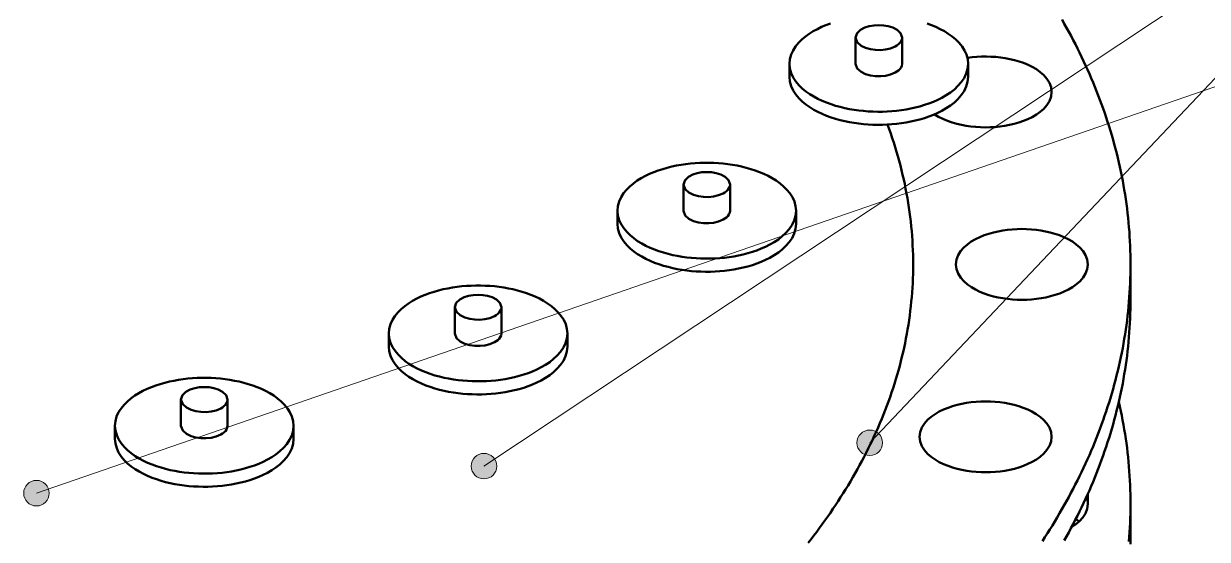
# Model space of a CAD drawing. Header units: millimetres. Extents: x 0 to 841, y 0 to 594.
# Drawn here: x 344.4 to 409.2, y 302 to 330.3 of the extents above; entities that cross this region are included whole.
import ezdxf

# ---------------------------------------------------------------- set-up
doc = ezdxf.new("R2010")
doc.units = ezdxf.units.MM
for name, color, linetype, lineweight in [('ACH', 7, 'CONTINUOUS', 13), ('COTA', 7, 'CONTINUOUS', 18), ('VIS', 7, 'CONTINUOUS', 50)]:
    doc.layers.add(name, color=color, linetype=linetype, lineweight=lineweight)

msp = doc.modelspace()

# ---------------------------------------------------------------- hatches: boundary and pattern name
at = {"layer": 'ACH'}
h = msp.add_hatch(color=7, dxfattribs=at)
h.dxf.hatch_style = 1
h.paths.add_polyline_path([(391.426, 307.335), (391.292, 307.747), (390.942, 308.001), (390.509, 308.001), (390.159, 307.747), (390.026, 307.335), (390.159, 306.924), (390.509, 306.67), (390.942, 306.67), (391.292, 306.924)])
h = msp.add_hatch(color=7, dxfattribs=at)
h.dxf.hatch_style = 1
h.paths.add_polyline_path([(370.309, 306.058), (370.175, 306.469), (369.825, 306.724), (369.393, 306.724), (369.043, 306.469), (368.909, 306.058), (369.043, 305.646), (369.393, 305.392), (369.825, 305.392), (370.175, 305.646)])
h = msp.add_hatch(color=7, dxfattribs=at)
h.dxf.hatch_style = 1
h.paths.add_polyline_path([(345.814, 304.576), (345.68, 304.988), (345.33, 305.242), (344.897, 305.242), (344.547, 304.988), (344.414, 304.576), (344.547, 304.165), (344.897, 303.91), (345.33, 303.91), (345.68, 304.165)])

# ---------------------------------------------------------------- linework, layer by layer
at = {"layer": 'COTA'}
for p, q in [((390.726, 307.335), (557.251, 483.344)), ((369.609, 306.058), (556.668, 430.287)), ((345.114, 304.576), (556.219, 377.445))]:
    msp.add_line(p, q, dxfattribs=at)
for centre in [(390.726, 307.335), (369.609, 306.058), (345.114, 304.576)]:
    msp.add_circle(centre, 0.7, dxfattribs=at)
at = {"layer": 'VIS'}
for points in [[(405, 317.106), (404.999, 317.362), (404.995, 317.618), (404.988, 317.874), (404.979, 318.13), (404.967, 318.386), (404.952, 318.642), (404.935, 318.897), (404.915, 319.152), (404.892, 319.407), (404.867, 319.662), (404.839, 319.916), (404.808, 320.171), (404.775, 320.425), (404.739, 320.678), (404.701, 320.931), (404.66, 321.184), (404.617, 321.436), (404.571, 321.688), (404.522, 321.939), (404.471, 322.19), (404.417, 322.441), (404.361, 322.69), (404.303, 322.94), (404.242, 323.188), (404.178, 323.436), (404.113, 323.684), (404.044, 323.931), (403.974, 324.177), (403.901, 324.422), (403.825, 324.667), (403.748, 324.911), (403.668, 325.154), (403.586, 325.396), (403.501, 325.638), (403.415, 325.879), (403.326, 326.119), (403.235, 326.358), (403.142, 326.597), (403.046, 326.834), (402.949, 327.071), (402.849, 327.307), (402.748, 327.542), (402.644, 327.776), (402.539, 328.009), (402.431, 328.242), (402.321, 328.473), (402.21, 328.703), (402.096, 328.933), (401.981, 329.162), (401.864, 329.389), (401.744, 329.616), (401.623, 329.841), (401.501, 330.066), (401.376, 330.29), (401.25, 330.512)], [(388.571, 330.297), (388.33, 330.208), (388.093, 330.109), (387.861, 329.998), (387.636, 329.876), (387.418, 329.74), (387.209, 329.591), (387.012, 329.426), (386.83, 329.245), (386.668, 329.046), (386.531, 328.829), (386.425, 328.596), (386.357, 328.348), (386.334, 328.093)], [(392.497, 329.527), (392.413, 329.771), (392.223, 329.951), (391.992, 330.073), (391.742, 330.152), (391.483, 330.197), (391.222, 330.212), (390.96, 330.197), (390.701, 330.152), (390.452, 330.073), (390.22, 329.951), (390.03, 329.771), (389.947, 329.527)], [(396.109, 328.093), (396.086, 328.348), (396.019, 328.596), (395.913, 328.829), (395.775, 329.046), (395.613, 329.245), (395.431, 329.426), (395.234, 329.591), (395.026, 329.74), (394.808, 329.876), (394.582, 329.998), (394.35, 330.109), (394.113, 330.208), (393.873, 330.297)], [(389.947, 329.527), (390.04, 329.27), (390.247, 329.086), (390.497, 328.964), (390.765, 328.888), (391.04, 328.85), (391.318, 328.845), (391.595, 328.873), (391.866, 328.937), (392.123, 329.043)], [(389.947, 329.527), (389.947, 328.093)], [(392.123, 329.043), (392.215, 329.098), (392.3, 329.162), (392.377, 329.237), (392.439, 329.324), (392.481, 329.422), (392.497, 329.527)], [(392.497, 329.527), (392.497, 328.093)], [(396.072, 328.415), (396.33, 328.449), (396.589, 328.473), (396.848, 328.487), (397.108, 328.49), (397.368, 328.483), (397.628, 328.467), (397.886, 328.44), (398.143, 328.402), (398.399, 328.354), (398.652, 328.294), (398.902, 328.222), (399.147, 328.137), (399.388, 328.038), (399.621, 327.923), (399.845, 327.791), (400.057, 327.64), (400.251, 327.468), (400.421, 327.272), (400.558, 327.051), (400.649, 326.808), (400.681, 326.551)], [(400.681, 326.551), (400.649, 326.808), (400.558, 327.051), (400.421, 327.272), (400.251, 327.468), (400.057, 327.64), (399.845, 327.791), (399.621, 327.923), (399.388, 328.038), (399.147, 328.137), (398.902, 328.222), (398.652, 328.294), (398.399, 328.354), (398.143, 328.402), (397.886, 328.44), (397.628, 328.467), (397.368, 328.483), (397.108, 328.49), (396.848, 328.487), (396.589, 328.473), (396.33, 328.449), (396.072, 328.415)], [(386.334, 328.093), (386.358, 327.835), (386.427, 327.585), (386.535, 327.349), (386.675, 327.13), (386.84, 326.93), (387.025, 326.748), (387.225, 326.582), (387.437, 326.432), (387.658, 326.297), (387.887, 326.174), (388.122, 326.064), (388.362, 325.965), (388.606, 325.876), (388.854, 325.797), (389.104, 325.728), (389.357, 325.667), (389.611, 325.615), (389.867, 325.572), (390.124, 325.536), (390.382, 325.508), (390.641, 325.487), (390.901, 325.475), (391.16, 325.469), (391.42, 325.471), (391.68, 325.48), (391.939, 325.497), (392.197, 325.522), (392.455, 325.554), (392.711, 325.594), (392.967, 325.642), (393.22, 325.698), (393.472, 325.763), (393.72, 325.838), (393.966, 325.922), (394.208, 326.016), (394.446, 326.121), (394.678, 326.237)], [(386.334, 328.093), (386.334, 327.376)], [(389.947, 328.093), (390.04, 327.836), (390.247, 327.652), (390.497, 327.53), (390.765, 327.454), (391.04, 327.415), (391.318, 327.41), (391.595, 327.438), (391.866, 327.502), (392.123, 327.609)], [(392.123, 327.609), (392.215, 327.664), (392.3, 327.728), (392.377, 327.803), (392.439, 327.89), (392.481, 327.987), (392.497, 328.093)], [(394.678, 326.237), (394.914, 326.374), (395.142, 326.526), (395.357, 326.694), (395.556, 326.881), (395.736, 327.087), (395.888, 327.313), (396.007, 327.559), (396.083, 327.821), (396.109, 328.093)], [(396.109, 328.093), (396.109, 327.376)], [(386.334, 327.376), (386.358, 327.118), (386.427, 326.867), (386.535, 326.632), (386.675, 326.413), (386.84, 326.213), (387.025, 326.031), (387.225, 325.865), (387.437, 325.715), (387.658, 325.58), (387.887, 325.457), (388.122, 325.347), (388.362, 325.248), (388.606, 325.159), (388.854, 325.08), (389.104, 325.011), (389.357, 324.95), (389.611, 324.898), (389.867, 324.855), (390.124, 324.819), (390.382, 324.791), (390.641, 324.77), (390.901, 324.757), (391.16, 324.752), (391.42, 324.754), (391.68, 324.763), (391.939, 324.78), (392.197, 324.805), (392.455, 324.837), (392.711, 324.877), (392.967, 324.925), (393.22, 324.981), (393.472, 325.046), (393.72, 325.121), (393.966, 325.205), (394.208, 325.299), (394.446, 325.404), (394.678, 325.52)], [(394.678, 325.52), (394.914, 325.657), (395.142, 325.809), (395.357, 325.977), (395.556, 326.164), (395.736, 326.37), (395.888, 326.596), (396.007, 326.842), (396.083, 327.104), (396.109, 327.376)], [(400.681, 326.551), (400.649, 326.293), (400.558, 326.05), (400.422, 325.83), (400.252, 325.634), (400.058, 325.462), (399.846, 325.311), (399.622, 325.179)], [(399.622, 325.179), (399.846, 325.311), (400.058, 325.462), (400.252, 325.634), (400.422, 325.83), (400.558, 326.05), (400.649, 326.293), (400.681, 326.551)], [(399.622, 325.179), (399.385, 325.062), (399.139, 324.962), (398.889, 324.875), (398.634, 324.803), (398.375, 324.742), (398.115, 324.694), (397.852, 324.657), (397.588, 324.631), (397.324, 324.616), (397.058, 324.611), (396.793, 324.617), (396.529, 324.633), (396.265, 324.66), (396.002, 324.697), (395.742, 324.746), (395.484, 324.807), (395.229, 324.881), (394.979, 324.968), (394.734, 325.07), (394.497, 325.188), (394.269, 325.324)], [(394.269, 325.324), (394.497, 325.188), (394.734, 325.07), (394.979, 324.968), (395.229, 324.881), (395.484, 324.807), (395.742, 324.746), (396.002, 324.697), (396.265, 324.66), (396.529, 324.633), (396.793, 324.617), (397.058, 324.611), (397.324, 324.616), (397.588, 324.631), (397.852, 324.657), (398.115, 324.694), (398.375, 324.742), (398.634, 324.803), (398.889, 324.875), (399.139, 324.962), (399.385, 325.062), (399.622, 325.179)], [(393.1, 317.106), (393.098, 317.367), (393.094, 317.628), (393.085, 317.889), (393.074, 318.15), (393.06, 318.41), (393.042, 318.67), (393.021, 318.93), (392.997, 319.19), (392.97, 319.45), (392.939, 319.709), (392.906, 319.967), (392.869, 320.226), (392.829, 320.484), (392.786, 320.741), (392.74, 320.998), (392.691, 321.254), (392.639, 321.51), (392.583, 321.765), (392.525, 322.019), (392.464, 322.272), (392.4, 322.525), (392.333, 322.778), (392.263, 323.029), (392.19, 323.279), (392.115, 323.529), (392.036, 323.778), (391.955, 324.026), (391.871, 324.273), (391.784, 324.519), (391.695, 324.764)], [(393.1, 317.106), (393.098, 317.367), (393.094, 317.628), (393.085, 317.889), (393.074, 318.15), (393.06, 318.41), (393.042, 318.67), (393.021, 318.93), (392.997, 319.19), (392.97, 319.45), (392.939, 319.709), (392.906, 319.967), (392.869, 320.226), (392.829, 320.484), (392.786, 320.741), (392.74, 320.998), (392.691, 321.254), (392.639, 321.51), (392.583, 321.765), (392.525, 322.019), (392.464, 322.272), (392.4, 322.525), (392.333, 322.778), (392.263, 323.029), (392.19, 323.279), (392.115, 323.529), (392.036, 323.778), (391.955, 324.026), (391.871, 324.273), (391.784, 324.519), (391.695, 324.764)], [(386.691, 320.046), (386.668, 320.301), (386.601, 320.549), (386.495, 320.782), (386.357, 320.999), (386.195, 321.198), (386.013, 321.379), (385.817, 321.544), (385.608, 321.693), (385.39, 321.829), (385.164, 321.951), (384.932, 322.062), (384.696, 322.161), (384.455, 322.25), (384.211, 322.33), (383.964, 322.4), (383.714, 322.461), (383.463, 322.514), (383.21, 322.559), (382.956, 322.596), (382.701, 322.625), (382.445, 322.647), (382.189, 322.662), (381.932, 322.669), (381.675, 322.669), (381.419, 322.662), (381.162, 322.647), (380.907, 322.625), (380.651, 322.596), (380.397, 322.559), (380.145, 322.514), (379.893, 322.461), (379.644, 322.4), (379.397, 322.33), (379.153, 322.25), (378.912, 322.161), (378.675, 322.062), (378.443, 321.951), (378.218, 321.829), (378, 321.693), (377.791, 321.544), (377.594, 321.379), (377.412, 321.198), (377.25, 320.999), (377.113, 320.782), (377.007, 320.549), (376.939, 320.301), (376.916, 320.046)], [(383.079, 321.48), (382.995, 321.724), (382.805, 321.904), (382.574, 322.026), (382.324, 322.105), (382.066, 322.15), (381.804, 322.164), (381.542, 322.15), (381.284, 322.105), (381.034, 322.026), (380.802, 321.904), (380.613, 321.724), (380.529, 321.48)], [(380.529, 321.48), (380.622, 321.223), (380.829, 321.039), (381.079, 320.917), (381.347, 320.841), (381.622, 320.802), (381.901, 320.797), (382.178, 320.825), (382.448, 320.889), (382.705, 320.996)], [(380.529, 321.48), (380.529, 320.046)], [(382.705, 320.996), (382.797, 321.051), (382.883, 321.115), (382.959, 321.19), (383.021, 321.277), (383.064, 321.374), (383.079, 321.48)], [(383.079, 321.48), (383.079, 320.046)], [(376.916, 320.046), (376.94, 319.787), (377.009, 319.537), (377.117, 319.302), (377.257, 319.083), (377.422, 318.883), (377.607, 318.701), (377.807, 318.535), (378.019, 318.385), (378.241, 318.25), (378.47, 318.127), (378.705, 318.017), (378.945, 317.918), (379.189, 317.829), (379.436, 317.75), (379.686, 317.681), (379.939, 317.62), (380.193, 317.568), (380.449, 317.524), (380.706, 317.489), (380.965, 317.461), (381.224, 317.44), (381.483, 317.427), (381.743, 317.422), (382.002, 317.424), (382.262, 317.433), (382.521, 317.45), (382.779, 317.474), (383.037, 317.507), (383.294, 317.547), (383.549, 317.595), (383.802, 317.651), (384.054, 317.716), (384.303, 317.791), (384.548, 317.874), (384.79, 317.969), (385.028, 318.074), (385.26, 318.19)], [(376.916, 320.046), (376.916, 319.329)], [(380.529, 320.046), (380.622, 319.789), (380.829, 319.604), (381.079, 319.483), (381.347, 319.407), (381.622, 319.368), (381.901, 319.363), (382.178, 319.391), (382.448, 319.455), (382.705, 319.562)], [(382.705, 319.562), (382.797, 319.617), (382.883, 319.681), (382.959, 319.756), (383.021, 319.842), (383.064, 319.94), (383.079, 320.046)], [(385.26, 318.19), (385.497, 318.327), (385.724, 318.478), (385.939, 318.647), (386.138, 318.833), (386.318, 319.04), (386.471, 319.266), (386.589, 319.512), (386.665, 319.774), (386.691, 320.046)], [(386.691, 320.046), (386.691, 319.329)], [(376.916, 319.329), (376.94, 319.07), (377.009, 318.82), (377.117, 318.584), (377.257, 318.366), (377.422, 318.166), (377.607, 317.984), (377.807, 317.818), (378.019, 317.668), (378.241, 317.533), (378.47, 317.41), (378.705, 317.3), (378.945, 317.2), (379.189, 317.112), (379.436, 317.033), (379.686, 316.964), (379.939, 316.903), (380.193, 316.851), (380.449, 316.807), (380.706, 316.772), (380.965, 316.744), (381.224, 316.723), (381.483, 316.71), (381.743, 316.705), (382.002, 316.707), (382.262, 316.716), (382.521, 316.733), (382.779, 316.757), (383.037, 316.789), (383.294, 316.829), (383.549, 316.878), (383.802, 316.934), (384.054, 316.999), (384.303, 317.073), (384.548, 317.157), (384.79, 317.251), (385.028, 317.356), (385.26, 317.473)], [(385.26, 317.473), (385.497, 317.61), (385.724, 317.761), (385.939, 317.93), (386.138, 318.116), (386.318, 318.323), (386.471, 318.549), (386.589, 318.795), (386.665, 319.057), (386.691, 319.329)], [(395.438, 317.106), (395.47, 317.366), (395.562, 317.611), (395.701, 317.833), (395.874, 318.03), (396.071, 318.203), (396.285, 318.355), (396.512, 318.487), (396.748, 318.601), (396.991, 318.7), (397.239, 318.785), (397.491, 318.856), (397.747, 318.915), (398.005, 318.963), (398.265, 319), (398.526, 319.025), (398.788, 319.041), (399.05, 319.046), (399.312, 319.041), (399.574, 319.025), (399.835, 319), (400.095, 318.963), (400.353, 318.915), (400.609, 318.856), (400.861, 318.785), (401.109, 318.7), (401.352, 318.601), (401.588, 318.487), (401.815, 318.355), (402.029, 318.203), (402.226, 318.03), (402.399, 317.833), (402.538, 317.611), (402.63, 317.366), (402.663, 317.106)], [(402.663, 317.106), (402.63, 317.366), (402.538, 317.611), (402.399, 317.833), (402.226, 318.03), (402.029, 318.203), (401.815, 318.355), (401.588, 318.487), (401.352, 318.601), (401.109, 318.7), (400.861, 318.785), (400.609, 318.856), (400.353, 318.915), (400.095, 318.963), (399.835, 319), (399.574, 319.025), (399.312, 319.041), (399.05, 319.046), (398.788, 319.041), (398.526, 319.025), (398.265, 319), (398.005, 318.963), (397.747, 318.915), (397.491, 318.856), (397.239, 318.785), (396.991, 318.7), (396.748, 318.601), (396.512, 318.487), (396.285, 318.355), (396.071, 318.203), (395.874, 318.03), (395.701, 317.833), (395.562, 317.611), (395.47, 317.366), (395.438, 317.106)], [(387.356, 301.857), (387.513, 302.058), (387.669, 302.261), (387.823, 302.465), (387.975, 302.67), (388.126, 302.876), (388.275, 303.084), (388.422, 303.292), (388.568, 303.502), (388.712, 303.713), (388.854, 303.925), (388.995, 304.139), (389.133, 304.354), (389.27, 304.569), (389.405, 304.786), (389.538, 305.004), (389.669, 305.224), (389.798, 305.444), (389.925, 305.666), (390.05, 305.889), (390.173, 306.112), (390.294, 306.337), (390.413, 306.564), (390.53, 306.791), (390.644, 307.019), (390.757, 307.249), (390.867, 307.479), (390.974, 307.711), (391.08, 307.944), (391.183, 308.177), (391.284, 308.412), (391.382, 308.648), (391.478, 308.885), (391.572, 309.123), (391.662, 309.361), (391.751, 309.601), (391.837, 309.842), (391.92, 310.083), (392.001, 310.326), (392.079, 310.569), (392.154, 310.813), (392.227, 311.058), (392.297, 311.304), (392.364, 311.55), (392.428, 311.797), (392.49, 312.045), (392.548, 312.294), (392.604, 312.543), (392.657, 312.793), (392.707, 313.044), (392.754, 313.295), (392.799, 313.547), (392.84, 313.799), (392.878, 314.051), (392.913, 314.304), (392.946, 314.558), (392.975, 314.812), (393.001, 315.066), (393.024, 315.32), (393.044, 315.575), (393.061, 315.83), (393.075, 316.085), (393.086, 316.34), (393.094, 316.596), (393.098, 316.851), (393.1, 317.106)], [(387.356, 301.857), (387.513, 302.058), (387.669, 302.261), (387.823, 302.465), (387.975, 302.67), (388.126, 302.876), (388.275, 303.084), (388.422, 303.292), (388.568, 303.502), (388.712, 303.713), (388.854, 303.925), (388.995, 304.139), (389.133, 304.354), (389.27, 304.569), (389.405, 304.786), (389.538, 305.004), (389.669, 305.224), (389.798, 305.444), (389.925, 305.666), (390.05, 305.889), (390.173, 306.112), (390.294, 306.337), (390.413, 306.564), (390.53, 306.791), (390.644, 307.019), (390.757, 307.249), (390.867, 307.479), (390.974, 307.711), (391.08, 307.944), (391.183, 308.177), (391.284, 308.412), (391.382, 308.648), (391.478, 308.885), (391.572, 309.123), (391.662, 309.361), (391.751, 309.601), (391.837, 309.842), (391.92, 310.083), (392.001, 310.326), (392.079, 310.569), (392.154, 310.813), (392.227, 311.058), (392.297, 311.304), (392.364, 311.55), (392.428, 311.797), (392.49, 312.045), (392.548, 312.294), (392.604, 312.543), (392.657, 312.793), (392.707, 313.044), (392.754, 313.295), (392.799, 313.547), (392.84, 313.799), (392.878, 314.051), (392.913, 314.304), (392.946, 314.558), (392.975, 314.812), (393.001, 315.066), (393.024, 315.32), (393.044, 315.575), (393.061, 315.83), (393.075, 316.085), (393.086, 316.34), (393.094, 316.596), (393.098, 316.851), (393.1, 317.106)], [(393.1, 317.106), (393.1, 317.106)], [(401.604, 315.735), (401.368, 315.619), (401.125, 315.519), (400.877, 315.433), (400.624, 315.361), (400.368, 315.301), (400.109, 315.252), (399.849, 315.215), (399.587, 315.188), (399.325, 315.173), (399.062, 315.167), (398.799, 315.172), (398.536, 315.187), (398.274, 315.212), (398.014, 315.248), (397.755, 315.296), (397.499, 315.355), (397.246, 315.426), (396.996, 315.511), (396.753, 315.61), (396.516, 315.724), (396.289, 315.856), (396.074, 316.007), (395.876, 316.181), (395.702, 316.378), (395.563, 316.6), (395.47, 316.846), (395.438, 317.106)], [(395.438, 317.106), (395.47, 316.846), (395.563, 316.6), (395.702, 316.378), (395.876, 316.181), (396.074, 316.007), (396.289, 315.856), (396.516, 315.724), (396.753, 315.61), (396.996, 315.511), (397.246, 315.426), (397.499, 315.355), (397.755, 315.296), (398.014, 315.248), (398.274, 315.212), (398.536, 315.187), (398.799, 315.172), (399.062, 315.167), (399.325, 315.173), (399.587, 315.188), (399.849, 315.215), (400.109, 315.252), (400.368, 315.301), (400.624, 315.361), (400.877, 315.433), (401.125, 315.519), (401.368, 315.619), (401.604, 315.735)], [(395.438, 317.106), (395.438, 317.106)], [(400.174, 301.948), (400.313, 302.162), (400.452, 302.378), (400.588, 302.595), (400.723, 302.812), (400.856, 303.031), (400.988, 303.251), (401.118, 303.472), (401.246, 303.694), (401.372, 303.916), (401.497, 304.14), (401.62, 304.365), (401.741, 304.591), (401.86, 304.817), (401.978, 305.045), (402.093, 305.274), (402.207, 305.503), (402.318, 305.734), (402.428, 305.965), (402.536, 306.198), (402.642, 306.431), (402.745, 306.665), (402.847, 306.9), (402.947, 307.136), (403.044, 307.373), (403.14, 307.611), (403.233, 307.849), (403.324, 308.089), (403.413, 308.329), (403.5, 308.57), (403.584, 308.812), (403.667, 309.055), (403.746, 309.298), (403.824, 309.542), (403.9, 309.787), (403.973, 310.032), (404.043, 310.279), (404.112, 310.525), (404.177, 310.773), (404.241, 311.021), (404.302, 311.27), (404.361, 311.519), (404.417, 311.769), (404.47, 312.02), (404.521, 312.271), (404.57, 312.522), (404.616, 312.774), (404.66, 313.027), (404.701, 313.28), (404.739, 313.533), (404.775, 313.786), (404.808, 314.04), (404.839, 314.295), (404.866, 314.549), (404.892, 314.804), (404.914, 315.06), (404.934, 315.315), (404.952, 315.57), (404.967, 315.826), (404.979, 316.082), (404.988, 316.338), (404.995, 316.594), (404.999, 316.85), (405, 317.106)], [(402.663, 317.106), (402.631, 316.849), (402.54, 316.606), (402.404, 316.386), (402.234, 316.19), (402.039, 316.018), (401.828, 315.867), (401.604, 315.735)], [(401.604, 315.735), (401.828, 315.867), (402.039, 316.018), (402.234, 316.19), (402.404, 316.386), (402.54, 316.606), (402.631, 316.849), (402.663, 317.106)], [(402.663, 317.106), (402.663, 317.106)], [(405, 317.106), (405, 315.17)], [(374.174, 313.325), (374.151, 313.581), (374.084, 313.828), (373.978, 314.062), (373.84, 314.279), (373.678, 314.477), (373.496, 314.659), (373.3, 314.824), (373.091, 314.973), (372.873, 315.108), (372.647, 315.231), (372.415, 315.342), (372.179, 315.441), (371.938, 315.53), (371.694, 315.609), (371.447, 315.679), (371.197, 315.741), (370.946, 315.794), (370.693, 315.839), (370.439, 315.876), (370.184, 315.905), (369.928, 315.927), (369.672, 315.941), (369.415, 315.949), (369.158, 315.949), (368.902, 315.941), (368.645, 315.927), (368.39, 315.905), (368.135, 315.876), (367.88, 315.839), (367.628, 315.794), (367.376, 315.741), (367.127, 315.679), (366.88, 315.609), (366.636, 315.53), (366.395, 315.441), (366.158, 315.342), (365.927, 315.231), (365.701, 315.108), (365.483, 314.973), (365.274, 314.824), (365.077, 314.659), (364.896, 314.477), (364.733, 314.279), (364.596, 314.062), (364.49, 313.828), (364.423, 313.581), (364.399, 313.325)], [(370.562, 314.76), (370.478, 315.004), (370.288, 315.183), (370.057, 315.305), (369.807, 315.385), (369.549, 315.43), (369.287, 315.444), (369.025, 315.43), (368.767, 315.385), (368.517, 315.305), (368.285, 315.183), (368.096, 315.004), (368.012, 314.76)], [(401.372, 301.98), (401.497, 302.204), (401.62, 302.429), (401.741, 302.654), (401.86, 302.881), (401.978, 303.109), (402.093, 303.338), (402.207, 303.567), (402.318, 303.798), (402.428, 304.029), (402.536, 304.262), (402.642, 304.495), (402.745, 304.729), (402.847, 304.964), (402.947, 305.2), (403.044, 305.437), (403.14, 305.675), (403.233, 305.913), (403.324, 306.153), (403.413, 306.393), (403.5, 306.634), (403.584, 306.876), (403.667, 307.118), (403.746, 307.362), (403.824, 307.606), (403.9, 307.851), (403.973, 308.096), (404.043, 308.342), (404.112, 308.589), (404.177, 308.837), (404.241, 309.085), (404.302, 309.334), (404.361, 309.583), (404.417, 309.833), (404.47, 310.084), (404.521, 310.335), (404.57, 310.586), (404.616, 310.838), (404.66, 311.091), (404.701, 311.343), (404.739, 311.597), (404.775, 311.85), (404.808, 312.104), (404.839, 312.359), (404.866, 312.613), (404.892, 312.868), (404.914, 313.123), (404.934, 313.379), (404.952, 313.634), (404.967, 313.89), (404.979, 314.146), (404.988, 314.402), (404.995, 314.658), (404.999, 314.914), (405, 315.17)], [(368.012, 314.76), (368.105, 314.503), (368.312, 314.318), (368.562, 314.196), (368.83, 314.121), (369.105, 314.082), (369.384, 314.077), (369.661, 314.105), (369.932, 314.169), (370.188, 314.276)], [(368.012, 314.76), (368.012, 313.325)], [(370.188, 314.276), (370.28, 314.331), (370.366, 314.395), (370.442, 314.47), (370.504, 314.556), (370.547, 314.654), (370.562, 314.76)], [(370.562, 314.76), (370.562, 313.325)], [(364.399, 313.325), (364.423, 313.067), (364.492, 312.817), (364.6, 312.581), (364.74, 312.363), (364.905, 312.163), (365.09, 311.98), (365.29, 311.815), (365.502, 311.665), (365.724, 311.529), (365.953, 311.407), (366.188, 311.296), (366.428, 311.197), (366.672, 311.109), (366.919, 311.03), (367.169, 310.96), (367.422, 310.9), (367.676, 310.848), (367.932, 310.804), (368.19, 310.768), (368.448, 310.74), (368.707, 310.72), (368.966, 310.707), (369.226, 310.702), (369.485, 310.704), (369.745, 310.713), (370.004, 310.73), (370.262, 310.754), (370.52, 310.786), (370.777, 310.826), (371.032, 310.874), (371.285, 310.931), (371.537, 310.996), (371.786, 311.07), (372.031, 311.154), (372.273, 311.248), (372.511, 311.353), (372.743, 311.47)], [(364.399, 313.325), (364.399, 312.608)], [(368.012, 313.325), (368.105, 313.068), (368.312, 312.884), (368.562, 312.762), (368.83, 312.686), (369.105, 312.648), (369.384, 312.643), (369.661, 312.671), (369.932, 312.735), (370.188, 312.841)], [(370.188, 312.841), (370.28, 312.896), (370.366, 312.961), (370.442, 313.035), (370.504, 313.122), (370.547, 313.22), (370.562, 313.325)], [(372.743, 311.47), (372.98, 311.606), (373.207, 311.758), (373.422, 311.927), (373.622, 312.113), (373.801, 312.319), (373.954, 312.546), (374.072, 312.792), (374.148, 313.054), (374.174, 313.325)], [(374.174, 313.325), (374.174, 312.608)], [(364.399, 312.608), (364.423, 312.35), (364.492, 312.1), (364.6, 311.864), (364.74, 311.646), (364.905, 311.446), (365.09, 311.263), (365.29, 311.098), (365.502, 310.948), (365.724, 310.812), (365.953, 310.69), (366.188, 310.579), (366.428, 310.48), (366.672, 310.392), (366.919, 310.313), (367.169, 310.243), (367.422, 310.183), (367.676, 310.131), (367.932, 310.087), (368.19, 310.051), (368.448, 310.023), (368.707, 310.003), (368.966, 309.99), (369.226, 309.985), (369.485, 309.986), (369.745, 309.996), (370.004, 310.013), (370.262, 310.037), (370.52, 310.069), (370.777, 310.109), (371.032, 310.157), (371.285, 310.214), (371.537, 310.279), (371.786, 310.353), (372.031, 310.437), (372.273, 310.531), (372.511, 310.636), (372.743, 310.753)], [(372.743, 310.753), (372.98, 310.889), (373.207, 311.041), (373.422, 311.21), (373.622, 311.396), (373.801, 311.602), (373.954, 311.829), (374.072, 312.075), (374.148, 312.337), (374.174, 312.608)], [(359.186, 308.269), (359.163, 308.524), (359.095, 308.772), (358.99, 309.006), (358.852, 309.222), (358.69, 309.421), (358.508, 309.602), (358.311, 309.767), (358.103, 309.917), (357.884, 310.052), (357.659, 310.175), (357.427, 310.285), (357.19, 310.385), (356.95, 310.474), (356.705, 310.553), (356.458, 310.623), (356.209, 310.684), (355.958, 310.737), (355.705, 310.782), (355.451, 310.819), (355.196, 310.849), (354.94, 310.87), (354.684, 310.885), (354.427, 310.892), (354.17, 310.892), (353.913, 310.885), (353.657, 310.87), (353.401, 310.849), (353.146, 310.819), (352.892, 310.782), (352.639, 310.737), (352.388, 310.684), (352.139, 310.623), (351.892, 310.553), (351.647, 310.474), (351.407, 310.385), (351.17, 310.285), (350.938, 310.175), (350.713, 310.052), (350.494, 309.917), (350.286, 309.767), (350.089, 309.602), (349.907, 309.421), (349.745, 309.222), (349.607, 309.006), (349.502, 308.772), (349.434, 308.524), (349.411, 308.269)], [(355.574, 309.703), (355.49, 309.947), (355.3, 310.127), (355.068, 310.249), (354.819, 310.328), (354.56, 310.373), (354.299, 310.388), (354.037, 310.373), (353.778, 310.328), (353.529, 310.249), (353.297, 310.127), (353.107, 309.947), (353.024, 309.703)], [(353.024, 309.703), (353.117, 309.446), (353.324, 309.262), (353.574, 309.14), (353.841, 309.064), (354.117, 309.026), (354.395, 309.021), (354.672, 309.049), (354.943, 309.113), (355.2, 309.219)], [(353.024, 309.703), (353.024, 308.269)], [(355.2, 309.219), (355.292, 309.274), (355.377, 309.338), (355.453, 309.413), (355.516, 309.5), (355.558, 309.598), (355.574, 309.703)], [(355.574, 309.703), (355.574, 308.269)], [(393.456, 307.662), (393.488, 307.922), (393.58, 308.167), (393.719, 308.389), (393.892, 308.586), (394.089, 308.759), (394.303, 308.911), (394.53, 309.042), (394.766, 309.157), (395.009, 309.256), (395.257, 309.341), (395.509, 309.412), (395.765, 309.471), (396.023, 309.519), (396.283, 309.555), (396.544, 309.581), (396.806, 309.597), (397.068, 309.602), (397.33, 309.597), (397.592, 309.581), (397.853, 309.555), (398.113, 309.519), (398.371, 309.471), (398.627, 309.412), (398.879, 309.341), (399.127, 309.256), (399.37, 309.157), (399.606, 309.042), (399.833, 308.911), (400.047, 308.759), (400.244, 308.586), (400.417, 308.389), (400.556, 308.167), (400.648, 307.922), (400.681, 307.662)], [(400.681, 307.662), (400.648, 307.922), (400.556, 308.167), (400.417, 308.389), (400.244, 308.586), (400.047, 308.759), (399.833, 308.911), (399.606, 309.042), (399.37, 309.157), (399.127, 309.256), (398.879, 309.341), (398.627, 309.412), (398.371, 309.471), (398.113, 309.519), (397.853, 309.555), (397.592, 309.581), (397.33, 309.597), (397.068, 309.602), (396.806, 309.597), (396.544, 309.581), (396.283, 309.555), (396.023, 309.519), (395.765, 309.471), (395.509, 309.412), (395.257, 309.341), (395.009, 309.256), (394.766, 309.157), (394.53, 309.042), (394.303, 308.911), (394.089, 308.759), (393.892, 308.586), (393.719, 308.389), (393.58, 308.167), (393.488, 307.922), (393.456, 307.662)], [(405, 303.983), (404.999, 304.24), (404.995, 304.496), (404.988, 304.753), (404.979, 305.009), (404.966, 305.265), (404.952, 305.521), (404.934, 305.777), (404.914, 306.033), (404.892, 306.288), (404.866, 306.543), (404.838, 306.798), (404.808, 307.053), (404.774, 307.307), (404.738, 307.561), (404.7, 307.815), (404.659, 308.068), (404.615, 308.321), (404.569, 308.573), (404.52, 308.825), (404.469, 309.076), (404.415, 309.327), (404.359, 309.577)], [(349.411, 308.269), (349.435, 308.011), (349.504, 307.761), (349.612, 307.525), (349.752, 307.306), (349.917, 307.106), (350.102, 306.924), (350.302, 306.759), (350.514, 306.609), (350.735, 306.473), (350.964, 306.35), (351.199, 306.24), (351.439, 306.141), (351.683, 306.052), (351.931, 305.973), (352.181, 305.904), (352.434, 305.844), (352.688, 305.792), (352.944, 305.748), (353.201, 305.712), (353.459, 305.684), (353.718, 305.664), (353.978, 305.651), (354.237, 305.645), (354.497, 305.647), (354.756, 305.657), (355.016, 305.673), (355.274, 305.698), (355.532, 305.73), (355.788, 305.77), (356.044, 305.818), (356.297, 305.874), (356.548, 305.94), (356.797, 306.014), (357.043, 306.098), (357.285, 306.192), (357.523, 306.297), (357.754, 306.414)], [(349.411, 308.269), (349.411, 307.552)], [(353.024, 308.269), (353.117, 308.012), (353.324, 307.828), (353.574, 307.706), (353.841, 307.63), (354.117, 307.592), (354.395, 307.587), (354.672, 307.615), (354.943, 307.679), (355.2, 307.785)], [(355.2, 307.785), (355.292, 307.84), (355.377, 307.904), (355.453, 307.979), (355.516, 308.066), (355.558, 308.164), (355.574, 308.269)], [(357.754, 306.414), (357.991, 306.55), (358.218, 306.702), (358.434, 306.87), (358.633, 307.057), (358.812, 307.263), (358.965, 307.489), (359.084, 307.735), (359.16, 307.997), (359.186, 308.269)], [(359.186, 308.269), (359.186, 307.552)], [(349.411, 307.552), (349.435, 307.294), (349.504, 307.044), (349.612, 306.808), (349.752, 306.589), (349.917, 306.389), (350.102, 306.207), (350.302, 306.041), (350.514, 305.892), (350.735, 305.756), (350.964, 305.633), (351.199, 305.523), (351.439, 305.424), (351.683, 305.335), (351.931, 305.256), (352.181, 305.187), (352.434, 305.126), (352.688, 305.074), (352.944, 305.031), (353.201, 304.995), (353.459, 304.967), (353.718, 304.946), (353.978, 304.934), (354.237, 304.928), (354.497, 304.93), (354.756, 304.939), (355.016, 304.956), (355.274, 304.981), (355.532, 305.013), (355.788, 305.053), (356.044, 305.101), (356.297, 305.157), (356.548, 305.223), (356.797, 305.297), (357.043, 305.381), (357.285, 305.475), (357.523, 305.58), (357.754, 305.696)], [(357.754, 305.696), (357.991, 305.833), (358.218, 305.985), (358.434, 306.153), (358.633, 306.34), (358.812, 306.546), (358.965, 306.772), (359.084, 307.018), (359.16, 307.28), (359.186, 307.552)], [(399.622, 306.291), (399.386, 306.175), (399.143, 306.075), (398.895, 305.989), (398.642, 305.916), (398.386, 305.856), (398.127, 305.808), (397.867, 305.771), (397.605, 305.744), (397.343, 305.728), (397.08, 305.723), (396.817, 305.727), (396.554, 305.743), (396.292, 305.768), (396.032, 305.804), (395.773, 305.852), (395.517, 305.911), (395.264, 305.982), (395.015, 306.067), (394.771, 306.165), (394.534, 306.28), (394.307, 306.412), (394.092, 306.563), (393.894, 306.736), (393.72, 306.934), (393.581, 307.156), (393.488, 307.402), (393.456, 307.662)], [(393.456, 307.662), (393.488, 307.402), (393.581, 307.156), (393.72, 306.934), (393.894, 306.736), (394.092, 306.563), (394.307, 306.412), (394.534, 306.28), (394.771, 306.165), (395.015, 306.067), (395.264, 305.982), (395.517, 305.911), (395.773, 305.852), (396.032, 305.804), (396.292, 305.768), (396.554, 305.743), (396.817, 305.727), (397.08, 305.723), (397.343, 305.728), (397.605, 305.744), (397.867, 305.771), (398.127, 305.808), (398.386, 305.856), (398.642, 305.916), (398.895, 305.989), (399.143, 306.075), (399.386, 306.175), (399.622, 306.291)], [(400.681, 307.662), (400.649, 307.405), (400.558, 307.162), (400.422, 306.942), (400.252, 306.746), (400.058, 306.573), (399.846, 306.423), (399.622, 306.291)], [(399.622, 306.291), (399.846, 306.423), (400.058, 306.573), (400.252, 306.746), (400.422, 306.942), (400.558, 307.162), (400.649, 307.405), (400.681, 307.662)], [(402.663, 304.541), (402.663, 303.983)], [(402.663, 303.983), (402.628, 303.715), (402.53, 303.462), (402.382, 303.235), (402.2, 303.034), (401.993, 302.859), (401.768, 302.706)], [(402.588, 304.376), (402.61, 304.313), (402.629, 304.248), (402.643, 304.183), (402.654, 304.117), (402.66, 304.05), (402.663, 303.983)], [(404.914, 301.937), (404.934, 302.192), (404.952, 302.448), (404.967, 302.703), (404.979, 302.959), (404.988, 303.215), (404.995, 303.471), (404.999, 303.727), (405, 303.983)], [(405, 303.983), (405, 302.047)], [(402.005, 303.163), (402.035, 303.14), (402.065, 303.116), (402.095, 303.091), (402.124, 303.066), (402.152, 303.041), (402.18, 303.015)], [(404.999, 301.791), (405, 302.047)]]:
    msp.add_lwpolyline(points, dxfattribs=at)

doc.saveas('drawing.dxf')
